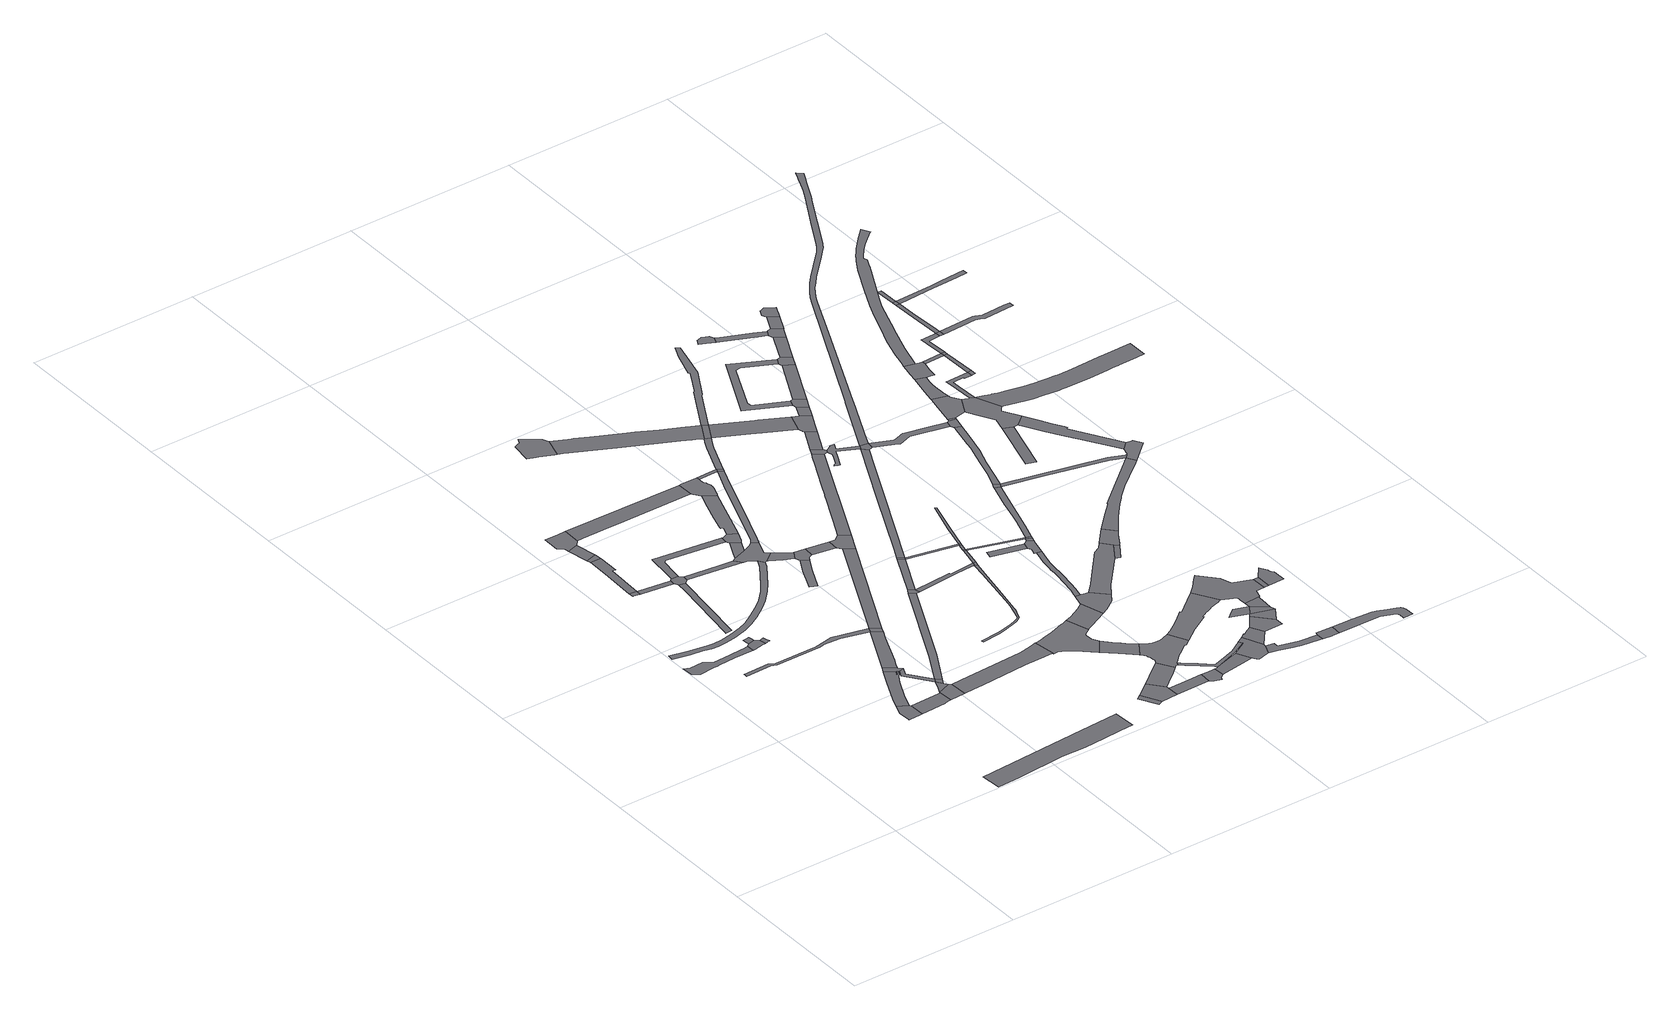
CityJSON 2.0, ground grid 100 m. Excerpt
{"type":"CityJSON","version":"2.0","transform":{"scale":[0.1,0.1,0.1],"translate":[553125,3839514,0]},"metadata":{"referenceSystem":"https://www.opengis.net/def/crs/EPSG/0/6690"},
"CityObjects":{
"road1":{"type":"Road","attributes":{"RoadStructureAttribute.sectionType":"1"},"geometry":[{"type":"MultiSurface","lod":"1","boundaries":[[[0,1,2,3,4,5,6,7,8,9,10,11,12,13,14,15,16,17,18,19,20]]]}]},
"road2":{"type":"Road","geometry":[{"type":"MultiSurface","lod":"1","boundaries":[[[21,22,23,24,25,26,27,28,29,30,31,32]]]}]},
"road3":{"type":"Road","geometry":[{"type":"MultiSurface","lod":"1","boundaries":[[[33,34,35,36,37,38]]]}]},
"road4":{"type":"Road","attributes":{"RoadStructureAttribute.sectionType":"1"},"geometry":[{"type":"MultiSurface","lod":"1","boundaries":[[[39,40,20,19,41,42,43,44,45]]]}]},
"road5":{"type":"Road","geometry":[{"type":"MultiSurface","lod":"1","boundaries":[[[46,47,48,49,50,40,39]]]}]},
"road6":{"type":"Road","attributes":{"RoadStructureAttribute.sectionType":"1"},"geometry":[{"type":"MultiSurface","lod":"1","boundaries":[[[51,52,53,54,55,56,57,58,59,60,45,44]]]}]},
"road7":{"type":"Road","attributes":{"RoadStructureAttribute.sectionType":"1"},"geometry":[{"type":"MultiSurface","lod":"1","boundaries":[[[61,62,33,38,63,64,65]]]}]},
"road8":{"type":"Road","attributes":{"RoadStructureAttribute.sectionType":"1"},"geometry":[{"type":"MultiSurface","lod":"1","boundaries":[[[66,67,68,69,70,71,72,73,74,75,76,77,78,79]]]}]},
"road9":{"type":"Road","attributes":{"RoadStructureAttribute.sectionType":"1"},"geometry":[{"type":"MultiSurface","lod":"1","boundaries":[[[80,38,37,81,82,83]]]}]},
"road10":{"type":"Road","attributes":{"RoadStructureAttribute.sectionType":"7"},"geometry":[{"type":"MultiSurface","lod":"1","boundaries":[[[84,85,86,29,28,87,88,89,90]]]}]},
"road11":{"type":"Road","attributes":{"RoadStructureAttribute.sectionType":"1"},"geometry":[{"type":"MultiSurface","lod":"1","boundaries":[[[91,92,93,94,95,96,97]]]}]},
"road12":{"type":"Road","attributes":{"RoadStructureAttribute.sectionType":"1"},"geometry":[{"type":"MultiSurface","lod":"1","boundaries":[[[98,99,100,101,21,32,102,103,104,105,106,107],[108,109,107]]]}]},
"road13":{"type":"Road","geometry":[{"type":"MultiSurface","lod":"1","boundaries":[[[110,111,112,61,65]]]}]},
"road14":{"type":"Road","attributes":{"RoadStructureAttribute.sectionType":"1"},"geometry":[{"type":"MultiSurface","lod":"1","boundaries":[[[113,114,115,116,117,118,119,120,121,122,123,124,125,126,127,128,129,130,131,132,133,134,135,136,137,138,139,140,141,142,143,144]]]}]},
"road15":{"type":"Road","attributes":{"RoadStructureAttribute.sectionType":"1"},"geometry":[{"type":"MultiSurface","lod":"1","boundaries":[[[145,146,112,111]]]}]},
"road16":{"type":"Road","attributes":{"function":"3","RoadStructureAttribute.sectionType":"1"},"geometry":[{"type":"MultiSurface","lod":"1","boundaries":[[[147,148,149,150,151,152,153,154,155,156,157]]]}]},
"road17":{"type":"Road","geometry":[{"type":"MultiSurface","lod":"1","boundaries":[[[158,159,160,161,146,145,162,163]]]}]},
"road18":{"type":"Road","geometry":[{"type":"MultiSurface","lod":"1","boundaries":[[[164,165,83,82,166,167,168,91,97,169,170,171,172,173,174]]]}]},
"road19":{"type":"Road","geometry":[{"type":"MultiSurface","lod":"1","boundaries":[[[175,98,107,106,176,177,178]]]}]},
"road20":{"type":"Road","geometry":[{"type":"MultiSurface","lod":"1","boundaries":[[[179,84,90,180,181]]]}]},
"road21":{"type":"Road","attributes":{"RoadStructureAttribute.sectionType":"1"},"geometry":[{"type":"MultiSurface","lod":"1","boundaries":[[[182,177,176,183,184,185]]]}]},
"road22":{"type":"Road","attributes":{"RoadStructureAttribute.sectionType":"1"},"geometry":[{"type":"MultiSurface","lod":"1","boundaries":[[[184,186,187,188,84,179,189]]]}]},
"road23":{"type":"Road","geometry":[{"type":"MultiSurface","lod":"1","boundaries":[[[185,184,189,190]]]}]},
"road24":{"type":"Road","attributes":{"RoadStructureAttribute.sectionType":"1"},"geometry":[{"type":"MultiSurface","lod":"1","boundaries":[[[78,175,178,191,192,193,194]]]}]},
"road25":{"type":"Road","attributes":{"RoadStructureAttribute.sectionType":"1"},"geometry":[{"type":"MultiSurface","lod":"1","boundaries":[[[195,172,171,196,197,198]]]}]},
"road26":{"type":"Road","attributes":{"RoadStructureAttribute.sectionType":"1"},"geometry":[{"type":"MultiSurface","lod":"1","boundaries":[[[199,200,201,202,164,174,203,204,205,206,207]]]}]},
"road27":{"type":"Road","geometry":[{"type":"MultiSurface","lod":"1","boundaries":[[[79,78,194,208,209]]]}]},
"road28":{"type":"Road","attributes":{"RoadStructureAttribute.sectionType":"1"},"geometry":[{"type":"MultiSurface","lod":"1","boundaries":[[[163,162,210,211,212,213,214]]]}]},
"road29":{"type":"Road","attributes":{"RoadStructureAttribute.sectionType":"1"},"geometry":[{"type":"MultiSurface","lod":"1","boundaries":[[[215,216,185,190,217,218]]]}]},
"road30":{"type":"Road","attributes":{"RoadStructureAttribute.sectionType":"1"},"geometry":[{"type":"MultiSurface","lod":"1","boundaries":[[[219,220,221,222,223,224,181,180,225,226,227,228,229,230,231]]]}]},
"road31":{"type":"Road","geometry":[{"type":"MultiSurface","lod":"1","boundaries":[[[232,233,234,235,198,197,236,237,238,113,144,239,240,241,242]]]}]},
"road32":{"type":"Road","attributes":{"RoadStructureAttribute.sectionType":"1"},"geometry":[{"type":"MultiSurface","lod":"1","boundaries":[[[243,244,235,234,245]]]}]},
"road33":{"type":"Road","attributes":{"RoadStructureAttribute.sectionType":"1"},"geometry":[{"type":"MultiSurface","lod":"1","boundaries":[[[246,247,248,249,250,251,252,253]]]}]},
"road34":{"type":"Road","geometry":[{"type":"MultiSurface","lod":"1","boundaries":[[[254,255,207,206,243,245,256,257]]]}]},
"road35":{"type":"Road","attributes":{"RoadStructureAttribute.sectionType":"1"},"geometry":[{"type":"MultiSurface","lod":"1","boundaries":[[[240,239,258,259,260,261]]]}]},
"road36":{"type":"Road","attributes":{"RoadStructureAttribute.sectionType":"1"},"geometry":[{"type":"MultiSurface","lod":"1","boundaries":[[[262,209,208,263]]]}]},
"road37":{"type":"Road","geometry":[{"type":"MultiSurface","lod":"1","boundaries":[[[264,265,266,267,268,269,270,271,272,273,274,275,276]]]}]},
"road38":{"type":"Road","geometry":[{"type":"MultiSurface","lod":"1","boundaries":[[[261,260,246,253,277,278,279]]]}]},
"road39":{"type":"Road","attributes":{"RoadStructureAttribute.sectionType":"1"},"geometry":[{"type":"MultiSurface","lod":"1","boundaries":[[[280,281,282,283]]]}]},
"road40":{"type":"Road","attributes":{"RoadStructureAttribute.sectionType":"1"},"geometry":[{"type":"MultiSurface","lod":"1","boundaries":[[[284,285,286,287,288,289,290,254,257,291,292]]]}]},
"road41":{"type":"Road","geometry":[{"type":"MultiSurface","lod":"1","boundaries":[[[293,215,218,294,295]]]}]},
"road42":{"type":"Road","geometry":[{"type":"MultiSurface","lod":"1","boundaries":[[[296,280,283,297,298,299,300]]]}]},
"road43":{"type":"Road","attributes":{"RoadStructureAttribute.sectionType":"1"},"geometry":[{"type":"MultiSurface","lod":"1","boundaries":[[[279,278,301,302]]]}]},
"road44":{"type":"Road","attributes":{"RoadStructureAttribute.sectionType":"1"},"geometry":[{"type":"MultiSurface","lod":"1","boundaries":[[[303,304,305,306,307,232,242,308,309,310,311]]]}]},
"road45":{"type":"Road","geometry":[{"type":"MultiSurface","lod":"1","boundaries":[[[312,313,214,213,314,284,292,315,316,317,318,319,320,321,322,323,324,325,326,327,328,329,330,331,332,333]]]}]},
"road46":{"type":"Road","attributes":{"RoadStructureAttribute.sectionType":"1"},"geometry":[{"type":"MultiSurface","lod":"1","boundaries":[[[334,293,295,335]]]}]},
"road47":{"type":"Road","geometry":[{"type":"MultiSurface","lod":"1","boundaries":[[[336,337,338,339,340,341,342,219,231,343,344,345,346,347,348,349,350,351,352,353,354,355,356,357,358,359]]]}]},
"road48":{"type":"Road","attributes":{"RoadStructureAttribute.sectionType":"1"},"geometry":[{"type":"MultiSurface","lod":"1","boundaries":[[[360,361,362,363,364,365,366,367,368,369,370,371,372,373,374,375,376,377,378,379,380,381,382,383,384,385,386,387]]]}]},
"road49":{"type":"Road","attributes":{"RoadStructureAttribute.sectionType":"7"},"geometry":[{"type":"MultiSurface","lod":"1","boundaries":[[[388,389,390,296,300,391,392,393]]]}]},
"road50":{"type":"Road","geometry":[{"type":"MultiSurface","lod":"1","boundaries":[[[394,395,302,301,262,263,396]]]}]},
"road51":{"type":"Road","attributes":{"function":"3","RoadStructureAttribute.sectionType":"1"},"geometry":[{"type":"MultiSurface","lod":"1","boundaries":[[[397,298,297,398,399]]]}]},
"road52":{"type":"Road","attributes":{"RoadStructureAttribute.sectionType":"1"},"geometry":[{"type":"MultiSurface","lod":"1","boundaries":[[[400,401,402,295,294,403,404,360]]]}]},
"road53":{"type":"Road","geometry":[{"type":"MultiSurface","lod":"1","boundaries":[[[405,334,335,406]]]}]},
"road54":{"type":"Road","attributes":{"function":"3","RoadStructureAttribute.sectionType":"7"},"geometry":[{"type":"MultiSurface","lod":"1","boundaries":[[[407,408,409,349,348,410,411,412,413]]]}]},
"road55":{"type":"Road","attributes":{"RoadStructureAttribute.sectionType":"1"},"geometry":[{"type":"MultiSurface","lod":"1","boundaries":[[[414,415,312,333,303]]]}]},
"road56":{"type":"Road","attributes":{"RoadStructureAttribute.sectionType":"1"},"geometry":[{"type":"MultiSurface","lod":"1","boundaries":[[[416,417,418,419,420,421,422,423,424,425,274,273,426,427,428,429,430,431,432,433,434]]]}]},
"road57":{"type":"Road","geometry":[{"type":"MultiSurface","lod":"1","boundaries":[[[414,303,311,435]]]}]},
"road58":{"type":"Road","geometry":[{"type":"MultiSurface","lod":"1","boundaries":[[[436,437,399,398,438,439,440,441,442]]]}]},
"road59":{"type":"Road","attributes":{"RoadStructureAttribute.sectionType":"1"},"geometry":[{"type":"MultiSurface","lod":"1","boundaries":[[[443,444,445,336,359,446,447]]]}]},
"road60":{"type":"Road","attributes":{"RoadStructureAttribute.sectionType":"1"},"geometry":[{"type":"MultiSurface","lod":"1","boundaries":[[[406,335,448,449]]]}]},
"road61":{"type":"Road","geometry":[{"type":"MultiSurface","lod":"1","boundaries":[[[450,451,452,453,454,455,456,413,412,457,458,459,460,461,462,463,464,465,466,388,393,467,468,469,470,471,472,473,474,475,476,477,478]]]}]},
"road62":{"type":"Road","geometry":[{"type":"MultiSurface","lod":"1","boundaries":[[[400,360,387,479]]]}]},
"road63":{"type":"Road","attributes":{"RoadStructureAttribute.sectionType":"1"},"geometry":[{"type":"MultiSurface","lod":"1","boundaries":[[[433,480,481,414,435,482,483,484,485]]]}]},
"road64":{"type":"Road","attributes":{"RoadStructureAttribute.sectionType":"1"},"geometry":[{"type":"MultiSurface","lod":"1","boundaries":[[[486,400,479,487]]]}]},
"road65":{"type":"Road","attributes":{"RoadStructureAttribute.sectionType":"7"},"geometry":[{"type":"MultiSurface","lod":"1","boundaries":[[[488,489,490,491,492,493,494,495,496,469,468,497,498,499,500,501,502,503]]]}]},
"road66":{"type":"Road","attributes":{"RoadStructureAttribute.sectionType":"1"},"geometry":[{"type":"MultiSurface","lod":"1","boundaries":[[[504,505,506,507,508,509,510,511,512,513,514,515,516,517,518,519,394,396,520]]]}]},
"road67":{"type":"Road","geometry":[{"type":"MultiSurface","lod":"1","boundaries":[[[521,486,487,522]]]}]},
"road68":{"type":"Road","attributes":{"function":"3","RoadStructureAttribute.sectionType":"1"},"geometry":[{"type":"MultiSurface","lod":"1","boundaries":[[[523,524,525,436,442,526,527]]]}]},
"road69":{"type":"Road","attributes":{"RoadStructureAttribute.sectionType":"1"},"geometry":[{"type":"MultiSurface","lod":"1","boundaries":[[[448,521,522,528]]]}]},
"road70":{"type":"Road","geometry":[{"type":"MultiSurface","lod":"1","boundaries":[[[449,448,528,529]]]}]},
"road71":{"type":"Road","geometry":[{"type":"MultiSurface","lod":"1","boundaries":[[[530,531,443,447,532,533,534,535,536,537,538]]]}]},
"road72":{"type":"Road","geometry":[{"type":"MultiSurface","lod":"1","boundaries":[[[434,433,485,539]]]}]},
"road73":{"type":"Road","attributes":{"RoadStructureAttribute.sectionType":"1"},"geometry":[{"type":"MultiSurface","lod":"1","boundaries":[[[540,541,542,405,406,543,544,545]]]}]},
"road74":{"type":"Road","attributes":{"function":"3","RoadStructureAttribute.sectionType":"1"},"geometry":[{"type":"MultiSurface","lod":"1","boundaries":[[[546,547,548,549,550,551,552,553,554,530,538,555,556,557,558,559,560,561]]]}]},
"road75":{"type":"Road","attributes":{"RoadStructureAttribute.sectionType":"1"},"geometry":[{"type":"MultiSurface","lod":"1","boundaries":[[[562,563,564,565,449,529]]]}]},
"road76":{"type":"Road","geometry":[{"type":"MultiSurface","lod":"1","boundaries":[[[566,567,568,569]]]}]},
"road77":{"type":"Road","attributes":{"RoadStructureAttribute.sectionType":"1"},"geometry":[{"type":"MultiSurface","lod":"1","boundaries":[[[522,487,570,571]]]}]},
"road78":{"type":"Road","geometry":[{"type":"MultiSurface","lod":"1","boundaries":[[[572,573,503,502,574,523,527,575,576,577,578,579]]]}]},
"road79":{"type":"Road","attributes":{"function":"3","RoadStructureAttribute.sectionType":"7"},"geometry":[{"type":"MultiSurface","lod":"1","boundaries":[[[580,581,582,583,584,585,586,478,477,587,588,589,590,591,592,593,594,595,596,597,598,599,600,601,602]]]}]},
"road80":{"type":"Road","geometry":[{"type":"MultiSurface","lod":"1","boundaries":[[[603,569,568,604,605,546,561,606,607]]]}]},
"road81":{"type":"Road","attributes":{"RoadStructureAttribute.sectionType":"1"},"geometry":[{"type":"MultiSurface","lod":"1","boundaries":[[[608,609,539,485,610,611,612,613,614]]]}]},
"road82":{"type":"Road","geometry":[{"type":"MultiSurface","lod":"1","boundaries":[[[615,616,617,618,619,620,621,572,579,622]]]}]},
"road83":{"type":"Road","geometry":[{"type":"MultiSurface","lod":"1","boundaries":[[[623,504,520,624,625,626,627,628]]]}]},
"road84":{"type":"Road","attributes":{"function":"3","RoadStructureAttribute.sectionType":"1"},"geometry":[{"type":"MultiSurface","lod":"1","boundaries":[[[570,603,607,629]]]}]},
"road85":{"type":"Road","attributes":{"function":"3","RoadStructureAttribute.sectionType":"1"},"geometry":[{"type":"MultiSurface","lod":"1","boundaries":[[[630,631,632,633,634,635,636,637,535,534,638,639,640]]]}]},
"road86":{"type":"Road","geometry":[{"type":"MultiSurface","lod":"1","boundaries":[[[571,570,629,641]]]}]},
"road87":{"type":"Road","attributes":{"RoadStructureAttribute.sectionType":"1"},"geometry":[{"type":"MultiSurface","lod":"1","boundaries":[[[642,643,644,578,577,645,646,647,648,649,650,651,652]]]}]},
"road88":{"type":"Road","attributes":{"RoadStructureAttribute.sectionType":"1"},"geometry":[{"type":"MultiSurface","lod":"1","boundaries":[[[653,623,628,654,655]]]}]},
"road89":{"type":"Road","attributes":{"RoadStructureAttribute.sectionType":"1"},"geometry":[{"type":"MultiSurface","lod":"1","boundaries":[[[656,657,658,659,660,626,625,661,662,663,664,665,666,667,668,669,670,671,540,672]]]}]},
"road90":{"type":"Road","attributes":{"RoadStructureAttribute.sectionType":"1"},"geometry":[{"type":"MultiSurface","lod":"1","boundaries":[[[673,674,675,676,677,678,679,434,539,680,681,682,683,684,685]]]}]},
"road91":{"type":"Road","geometry":[{"type":"MultiSurface","lod":"1","boundaries":[[[686,615,622,687,688]]]}]},
"road92":{"type":"Road","geometry":[{"type":"MultiSurface","lod":"1","boundaries":[[[689,690,691,692,693,694]]]}]},
"road93":{"type":"Road","attributes":{"function":"3","RoadStructureAttribute.sectionType":"1"},"geometry":[{"type":"MultiSurface","lod":"1","boundaries":[[[695,696,697,698,699,700,701,571,641,702,703,704,705]]]}]},
"road94":{"type":"Road","geometry":[{"type":"MultiSurface","lod":"1","boundaries":[[[614,613,706,707,653,655,708,709,710]]]}]},
"road95":{"type":"Road","attributes":{"function":"3","RoadStructureAttribute.sectionType":"1"},"geometry":[{"type":"MultiSurface","lod":"1","boundaries":[[[693,686,688,711]]]}]},
"road96":{"type":"Road","geometry":[{"type":"MultiSurface","lod":"1","boundaries":[[[672,540,545,712,713]]]}]},
"road97":{"type":"Road","attributes":{"function":"3","RoadStructureAttribute.sectionType":"1"},"geometry":[{"type":"MultiSurface","lod":"1","boundaries":[[[640,714,715,716]]]}]},
"road98":{"type":"Road","geometry":[{"type":"MultiSurface","lod":"1","boundaries":[[[694,693,711,717]]]}]},
"road99":{"type":"Road","attributes":{"function":"3","RoadStructureAttribute.sectionType":"1"},"geometry":[{"type":"MultiSurface","lod":"1","boundaries":[[[718,719,720,721,694,717]]]}]},
"road100":{"type":"Road","geometry":[{"type":"MultiSurface","lod":"1","boundaries":[[[722,652,651,723,724,725,726]]]}]},
"road101":{"type":"Road","attributes":{"RoadStructureAttribute.sectionType":"1"},"geometry":[{"type":"MultiSurface","lod":"1","boundaries":[[[727,728,710,709,729,730]]]}]},
"road102":{"type":"Road","geometry":[{"type":"MultiSurface","lod":"1","boundaries":[[[731,732,733,734,602,601,735,736,721,720,737,738,739,740,741,742]]]}]},
"road103":{"type":"Road","geometry":[{"type":"MultiSurface","lod":"1","boundaries":[[[743,630,640,716,744,745,746,747]]]}]},
"road104":{"type":"Road","geometry":[{"type":"MultiSurface","lod":"1","boundaries":[[[748,749,750,727,730,751]]]}]},
"road105":{"type":"Road","geometry":[{"type":"MultiSurface","lod":"1","boundaries":[[[752,753,695,705,754]]]}]},
"road106":{"type":"Road","attributes":{"RoadStructureAttribute.sectionType":"1"},"geometry":[{"type":"MultiSurface","lod":"1","boundaries":[[[755,756,750,749,757,758,759,760,761,762]]]}]},
"road107":{"type":"Road","attributes":{"RoadStructureAttribute.sectionType":"1"},"geometry":[{"type":"MultiSurface","lod":"1","boundaries":[[[763,764,765,766,767,768,769,770,713,712,771,772,773,774,775,776,777]]]}]},
"road108":{"type":"Road","attributes":{"function":"3","RoadStructureAttribute.sectionType":"1"},"geometry":[{"type":"MultiSurface","lod":"1","boundaries":[[[740,739,778,779]]]}]},
"road109":{"type":"Road","attributes":{"RoadStructureAttribute.sectionType":"1"},"geometry":[{"type":"MultiSurface","lod":"1","boundaries":[[[780,781,748,751,782]]]}]},
"road110":{"type":"Road","attributes":{"function":"3","RoadStructureAttribute.sectionType":"1"},"geometry":[{"type":"MultiSurface","lod":"1","boundaries":[[[783,784,785,786,787,788,789,752,754,790,791,792,793]]]}]},
"road111":{"type":"Road","geometry":[{"type":"MultiSurface","lod":"1","boundaries":[[[794,795,796,797,798,799,800,801,802]]]}]},
"road112":{"type":"Road","attributes":{"RoadStructureAttribute.sectionType":"1"},"geometry":[{"type":"MultiSurface","lod":"1","boundaries":[[[803,804,805,806,807,808,809,810,726,725,811,812,813,814,815,816,817,818]]]}]},
"road113":{"type":"Road","geometry":[{"type":"MultiSurface","lod":"1","boundaries":[[[819,779,778,820,821,822,823,824,825]]]}]},
"road114":{"type":"Road","geometry":[{"type":"MultiSurface","lod":"1","boundaries":[[[826,762,761,780,782,827]]]}]},
"road115":{"type":"Road","attributes":{"RoadStructureAttribute.sectionType":"1"},"geometry":[{"type":"MultiSurface","lod":"1","boundaries":[[[828,829,801,800,830,831,832,833]]]}]},
"road116":{"type":"Road","attributes":{"RoadStructureAttribute.sectionType":"1"},"geometry":[{"type":"MultiSurface","lod":"1","boundaries":[[[834,835,836,837,838,839,840,841,842,743,747,843,844,845,846,847,848,849,850,851,852,853]]]}]},
"road117":{"type":"Road","attributes":{"RoadStructureAttribute.sectionType":"1"},"geometry":[{"type":"MultiSurface","lod":"1","boundaries":[[[854,855,754,705,856,857,834,858]]]}]},
"road118":{"type":"Road","geometry":[{"type":"MultiSurface","lod":"1","boundaries":[[[859,860,777,776,861,862,783,793,863,864]]]}]},
"road119":{"type":"Road","attributes":{"function":"3","RoadStructureAttribute.sectionType":"1"},"geometry":[{"type":"MultiSurface","lod":"1","boundaries":[[[865,866,859,864,867]]]}]},
"road120":{"type":"Road","attributes":{"RoadStructureAttribute.sectionType":"1"},"geometry":[{"type":"MultiSurface","lod":"1","boundaries":[[[868,869,826,827,870]]]}]},
"road121":{"type":"Road","attributes":{"RoadStructureAttribute.sectionType":"1"},"geometry":[{"type":"MultiSurface","lod":"1","boundaries":[[[871,872,873,874]]]}]},
"road122":{"type":"Road","geometry":[{"type":"MultiSurface","lod":"1","boundaries":[[[875,876,877,878,865,867,879,880,881,882,883,884]]]}]},
"road123":{"type":"Road","geometry":[{"type":"MultiSurface","lod":"1","boundaries":[[[885,886,887,833,832,888,868,870,889,890,891]]]}]},
"road124":{"type":"Road","attributes":{"function":"3","RoadStructureAttribute.sectionType":"1"},"geometry":[{"type":"MultiSurface","lod":"1","boundaries":[[[892,893,894,875,884,895,896,897,898,899,900,901]]]}]},
"road125":{"type":"Road","attributes":{"RoadStructureAttribute.sectionType":"1"},"geometry":[{"type":"MultiSurface","lod":"1","boundaries":[[[902,885,891,903]]]}]},
"road126":{"type":"Road","geometry":[{"type":"MultiSurface","lod":"1","boundaries":[[[904,880,879,905,906,907,871,874,908,909,910,911,912,913,914]]]}]},
"road127":{"type":"Road","geometry":[{"type":"MultiSurface","lod":"1","boundaries":[[[915,916,917,918,919,920,902,903,921,922,923]]]}]},
"road128":{"type":"Road","geometry":[{"type":"MultiSurface","lod":"1","boundaries":[[[924,925,892,901,926,927,928,929,930,931,932,933,934]]]}]},
"road129":{"type":"Road","attributes":{"RoadStructureAttribute.sectionType":"1"},"geometry":[{"type":"MultiSurface","lod":"1","boundaries":[[[935,936,937,938,939,940,941,942,943,944,909,908,945,946,947,948,949,950]]]}]},
"road130":{"type":"Road","attributes":{"RoadStructureAttribute.sectionType":"1"},"geometry":[{"type":"MultiSurface","lod":"1","boundaries":[[[951,952,953,914,913,954,955,956,957,958,959]]]}]},
"road131":{"type":"Road","geometry":[{"type":"MultiSurface","lod":"1","boundaries":[[[960,961,950,949,962,963,964,858,834,853,965,966,967,968]]]}]},
"road132":{"type":"Road","attributes":{"RoadStructureAttribute.sectionType":"1"},"geometry":[{"type":"MultiSurface","lod":"1","boundaries":[[[969,931,930,970]]]}]},
"road133":{"type":"Road","geometry":[{"type":"MultiSurface","lod":"1","boundaries":[[[971,951,959,972]]]}]},
"road134":{"type":"Road","attributes":{"RoadStructureAttribute.sectionType":"1"},"geometry":[{"type":"MultiSurface","lod":"1","boundaries":[[[973,970,951,971]]]}]},
"road135":{"type":"Road","attributes":{"RoadStructureAttribute.sectionType":"1"},"geometry":[{"type":"MultiSurface","lod":"1","boundaries":[[[974,975,976,977,978,979,980,981,982,983,984,985,986,987,988,989,990,991,992,993,994,995,996,997,998,999,1000,672,713,1001,1002,1003,1004,1005,1006,1007,1008,1009,1010,1011,1012,1013,1014,1015,1016,1017,1018,1019,1020,1021,1022,1023]]]}]},
"road136":{"type":"Road","geometry":[{"type":"MultiSurface","lod":"1","boundaries":[[[1024,969,970,973]]]}]},
"road137":{"type":"Road","attributes":{"RoadStructureAttribute.sectionType":"1"},"geometry":[{"type":"MultiSurface","lod":"1","boundaries":[[[1025,1026,1027,1028,969,1024,1029,1030,1031,1032]]]}]},
"road138":{"type":"Road","geometry":[{"type":"MultiSurface","lod":"1","boundaries":[[[1033,1025,1032,1034]]]}]},
"road139":{"type":"Road","attributes":{"RoadStructureAttribute.sectionType":"1"},"geometry":[{"type":"MultiSurface","lod":"1","boundaries":[[[1035,1036,1037,1038,1039,1040,1025,1033]]]}]},
"road140":{"type":"Road","attributes":{"RoadStructureAttribute.sectionType":"1"},"geometry":[{"type":"MultiSurface","lod":"1","boundaries":[[[913,912,1041,1042,1043,1044,1045,1046,1047,1048,1049,1050,1051,1052,1053,1054,1055,1056,1057,1058,1059,1060,1061,1062,1063,1064,1065,1066,1067,1068,1069,1070,1071,1072,1073,1074,1075,1076]]]}]},
"road141":{"type":"Road","geometry":[{"type":"MultiSurface","lod":"1","boundaries":[[[1077,1078,1038,1037]]]}]},
"road142":{"type":"Road","attributes":{"function":"3","RoadStructureAttribute.sectionType":"1"},"geometry":[{"type":"MultiSurface","lod":"1","boundaries":[[[1079,1080,1081,1082,1083,1084,1085,1086,1087,1088,1089,1090,1091,1092,1093,1094,1095,1096,1097,1098,1099,924,934,1100,1101,1102,1103,1104,1105,1106,1107,1108,1109,1110,1111,1112,1113,1114,1115,1116,1117]]]}]},
"road143":{"type":"Road","geometry":[{"type":"MultiSurface","lod":"1","boundaries":[[[1118,1119,1078,1077]]]}]},
"road144":{"type":"Road","attributes":{"RoadStructureAttribute.sectionType":"1"},"geometry":[{"type":"MultiSurface","lod":"1","boundaries":[[[1120,1121,1122,1123,1033,1034,1124,1125,1126,1127,1128]]]}]},
"road145":{"type":"Road","attributes":{"RoadStructureAttribute.sectionType":"1"},"geometry":[{"type":"MultiSurface","lod":"1","boundaries":[[[1129,1130,1131,1132,1077,1037,1133,1134,1135,1136]]]}]}
},
"vertices":[
[350,1780,0],[348,1780,0],[279,1776,0],[236,1775,0],[164,1772,0],[161,1772,0],[120,1807,0],[41,1801,0],[6,1817,0],[11,1752,0],[47,1724,0],[131,1732,0],[148,1733,0],[157,1733,0],[176,1734,0],[219,1737,0],[274,1739,0],[327,1741,0],[350,1740,0],[389,1740,0],[389,1783,0],
[673,903,0],[648,839,0],[654,769,0],[654,765,0],[659,765,0],[661,765,0],[718,768,0],[739,769,0],[736,858,0],[735,854,0],[734,859,0],[730,869,0],
[188,2526,0],[192,2494,0],[195,2494,0],[218,2491,0],[230,2489,0],[232,2519,0],
[448,1810,0],[407,1801,0],[404,1740,0],[462,1751,0],[472,1753,0],[480,1754,0],[470,1794,0],
[444,1832,0],[442,1847,0],[422,1844,0],[403,1841,0],[406,1811,0],
[483,1755,0],[490,1756,0],[499,1759,0],[509,1761,0],[509,1762,0],[503,1780,0],[498,1800,0],[498,1801,0],[480,1795,0],[471,1793,0],
[198,2868,0],[197,2743,0],[242,2741,0],[262,2741,0],[263,2867,0],
[778,1599,0],[664,1578,0],[414,1578,0],[378,1595,0],[224,1591,0],[224,1581,0],[224,1571,0],[379,1575,0],[411,1563,0],[684,1561,0],[711,1569,0],[811,1562,0],[967,1523,0],[978,1551,0],
[242,2518,0],[240,2488,0],[423,2463,0],[427,2494,0],
[925,872,0],[923,866,0],[918,865,0],[889,777,0],[893,777,0],[892,780,0],[929,783,0],
[438,2438,0],[431,2381,0],[371,1950,0],[370,1945,0],[390,1948,0],[410,1951,0],[475,2431,0],
[806,1192,0],[764,1106,0],[721,1014,0],[694,955,0],[763,957,0],[816,1067,0],[841,1109,0],[858,1128,0],[869,1150,0],[860,1154,0],[849,1133,0],[848,1133,0],
[263,2880,0],[258,2909,0],[195,2891,0],
[889,2375,0],[866,2327,0],[775,2197,0],[738,2146,0],[681,2088,0],[634,2048,0],[559,1997,0],[505,1964,0],[457,1944,0],[383,1923,0],[320,1912,0],[270,1909,0],[233,1911,0],[185,1918,0],[115,1930,0],[16,1953,0],[10,1918,0],[108,1895,0],[181,1886,0],[228,1876,0],[271,1874,0],[323,1877,0],[391,1888,0],[470,1911,0],[520,1934,0],[580,1967,0],[654,2020,0],[706,2063,0],[763,2124,0],[803,2174,0],[896,2310,0],[911,2343,0],
[234,3033,0],[171,3016,0],
[1531,184,0],[1306,171,0],[649,127,0],[657,6,0],[795,15,0],[1080,36,0],[1223,35,0],[1348,42,0],[1349,42,0],[1453,48,0],[1536,52,0],
[220,3169,0],[135,3170,0],[135,3071,0],[166,3042,0],[262,3067,0],[262,3169,0],
[442,2505,0],[432,2498,0],[426,2463,0],[428,2458,0],[437,2440,0],[476,2432,0],[494,2449,0],[498,2453,0],[501,2484,0],[497,2489,0],[482,2504,0],
[821,1223,0],[877,1149,0],[905,1155,0],[883,1179,0],
[1004,901,0],[1022,789,0],[1018,894,0],
[883,1110,0],[856,1108,0],[964,961,0],[976,984,0],
[963,959,0],[960,951,0],[942,907,0],[988,929,0],
[1005,960,0],
[898,1209,0],[914,1241,0],[996,1433,0],[1021,1484,0],
[720,2457,0],[636,2435,0],[823,2410,0],[788,2448,0],
[468,2704,0],[466,2704,0],[466,2703,0],[448,2550,0],[488,2546,0],[501,2644,0],[516,2655,0],[860,2610,0],[864,2651,0],
[1034,1512,0],[981,1550,0],
[296,3069,0],[426,3068,0],[504,3068,0],[974,3064,0],[975,3163,0],
[1330,1686,0],[1079,1173,0],[1115,1155,0],[1362,1663,0],
[1580,941,0],[1538,932,0],[1537,932,0],[1472,919,0],[1081,898,0],[1079,898,0],[1085,793,0],[1137,796,0],[1422,814,0],[1542,816,0],[1550,816,0],[1594,817,0],[1598,817,0],
[959,2528,0],[934,2511,0],[889,2489,0],[810,2460,0],[823,2407,0],[849,2404,0],[884,2379,0],[926,2349,0],[983,2394,0],[958,2419,0],[993,2509,0],
[871,2590,0],[830,2503,0],[922,2559,0],
[1067,2252,0],[1018,2167,0],[961,2033,0],[980,2022,0],[999,2011,0],[1000,2014,0],[1060,2144,0],[1104,2221,0],
[903,2661,0],[876,2650,0],[931,2575,0],[957,2634,0],
[933,2344,0],[1000,2307,0],[1052,2281,0],[1083,2330,0],
[1300,2207,0],[1354,2168,0],
[564,3979,0],[553,3956,0],[551,3951,0],[540,3947,0],[513,3936,0],[495,3814,0],[542,3797,0],[556,3792,0],[632,3760,0],[645,3755,0],[678,3874,0],[678,3876,0],[663,3910,0],
[1119,2248,0],[1142,2255,0],[1149,2320,0],
[1724,246,0],[1697,228,0],[1756,121,0],[1785,136,0],
[1010,3016,0],[998,2984,0],[986,2954,0],[939,2820,0],[915,2735,0],[912,2723,0],[929,2718,0],[1031,2846,0],[1078,2975,0],
[1344,1713,0],[1385,1663,0],[1376,1690,0],
[1811,314,0],[1883,139,0],[1881,212,0],[1881,215,0],[1880,227,0],
[1278,2234,0],[1284,2299,0],
[1205,3146,0],[1157,3028,0],[1018,2664,0],[991,2596,0],[974,2551,0],[1004,2536,0],[1109,2807,0],[1187,3015,0],[1234,3128,0],
[1088,3164,0],[987,3163,0],[982,3053,0],[1082,2984,0],[1089,3003,0],[1090,3005,0],[1099,3026,0],[1102,3037,0],[1103,3045,0],[1105,3053,0],[1105,3060,0],[1104,3069,0],[1104,3073,0],[1103,3078,0],[1101,3081,0],[1099,3088,0],[1097,3096,0],[1095,3100,0],[1092,3105,0],[1089,3111,0],[1087,3113,0],[1088,3144,0],
[1467,1965,0],[1499,1942,0],
[1828,1013,0],[1800,1002,0],[1786,997,0],[1709,971,0],[1640,954,0],[1637,953,0],[1596,944,0],[1597,809,0],[1630,809,0],[1643,801,0],[1672,784,0],[1701,766,0],[1791,683,0],[1852,765,0],[1840,784,0],[1831,804,0],[1829,819,0],[1829,838,0],[1831,850,0],[1832,854,0],[1846,862,0],[1858,871,0],[1872,879,0],[1871,882,0],
[1750,1691,0],[1735,1601,0],[1728,1566,0],[1688,1346,0],[1676,1286,0],[1664,1238,0],[1645,1185,0],[1637,1175,0],[1615,1163,0],[1585,1155,0],[1523,1137,0],[1485,1131,0],[1373,1118,0],[1374,1112,0],[1375,1105,0],[1483,1119,0],[1525,1127,0],[1617,1153,0],[1637,1163,0],[1652,1178,0],[1657,1186,0],[1669,1221,0],[1677,1241,0],[1681,1261,0],[1698,1343,0],[1715,1434,0],[1748,1599,0],[1765,1684,0],
[1965,435,0],[1866,358,0],[1844,340,0],[1913,254,0],[1971,300,0],[2020,343,0],
[1354,2320,0],[1317,2294,0],[1409,2281,0],
[2009,213,0],[2086,145,0],[2087,212,0],
[1757,1709,0],[1607,1697,0],[1604,1707,0],[1625,1683,0],[1690,1688,0],
[1473,1978,0],[1505,1955,0],
[1945,670,0],[1929,685,0],[1896,717,0],[1864,615,0],[1868,611,0],[1944,541,0],[1996,623,0],
[1213,3166,0],[1145,3165,0],
[1381,3533,0],[1340,3553,0],[1314,3566,0],[1194,3625,0],[1081,3681,0],[1044,3699,0],[874,3783,0],[796,3819,0],[773,3829,0],[769,3831,0],[687,3737,0],[700,3732,0],[743,3711,0],[924,3621,0],[1219,3479,0],[1272,3452,0],[1289,3445,0],[1327,3425,0],[1387,3530,0],
[1242,3148,0],
[2174,213,0],[2132,212,0],[2096,133,0],[2107,129,0],[2146,113,0],[2153,129,0],[2177,149,0],
[1976,1090,0],[1936,1063,0],[1869,1028,0],[1902,896,0],[2017,952,0],
[1795,1882,0],[1800,1894,0],
[2128,592,0],[2110,587,0],[2087,587,0],[2060,589,0],[2043,595,0],[2037,597,0],[2019,606,0],[1952,534,0],[1959,524,0],[1965,510,0],[1968,501,0],[1971,491,0],[1974,468,0],[1974,466,0],[1975,452,0],[1974,450,0],[1971,441,0],[2037,358,0],[2044,352,0],[2052,373,0],[2064,383,0],[2066,385,0],[2081,400,0],[2095,416,0],[2129,439,0],[2180,478,0],[2184,472,0],[2218,497,0],[2164,606,0],
[1772,1709,0],
[1313,3399,0],[1288,3349,0],[1257,3184,0],[1316,3329,0],[1328,3352,0],[1359,3409,0],
[1783,1826,0],[1796,1822,0],
[2412,336,0],[2342,292,0],[2228,253,0],[2211,247,0],[2198,243,0],[2131,303,0],[2084,343,0],[2063,360,0],[2059,364,0],[2072,328,0],[2131,276,0],[2187,228,0],[2196,220,0],[2342,272,0],[2425,316,0],[2414,337,0],
[1683,2990,0],[1671,2967,0],[1671,2966,0],[1670,2965,0],[1658,2940,0],[1643,2908,0],[1611,2844,0],[1598,2817,0],[1565,2750,0],[1541,2701,0],[1515,2648,0],[1514,2647,0],[1493,2603,0],[1469,2553,0],[1466,2548,0],[1412,2438,0],[1734,2949,0],
[1786,1838,0],[1798,1834,0],
[2343,263,0],[2191,214,0],[2189,214,0],[2345,174,0],[2382,179,0],
[1809,1877,0],
[1812,1890,0],
[1994,1160,0],[1978,1099,0],[2052,970,0],[2120,1018,0],[2152,1066,0],[2069,1148,0],[2054,1151,0],[2029,1156,0],[2024,1157,0],
[1418,3514,0],
[1911,2878,0],[1715,2475,0],[1507,2046,0],[1751,2457,0],[1878,2718,0],[1942,2846,0],
[2069,1591,0],[2047,1507,0],[2039,1445,0],[2037,1426,0],[2035,1391,0],[2031,1366,0],[2009,1221,0],[2005,1203,0],[2002,1194,0],[2036,1216,0],[2044,1259,0],[2048,1294,0],[2053,1328,0],[2072,1481,0],[2076,1503,0],[2098,1587,0],
[1846,2025,0],[1905,2222,0],[1895,2226,0],[1836,2030,0],
[1871,1748,0],[1859,1704,0],[2056,1653,0],[2068,1696,0],
[2099,1729,0],[2110,1739,0],
[2453,362,0],[2419,340,0],[2423,306,0],[2399,160,0],[2409,148,0],[2478,169,0],[2504,229,0],[2504,242,0],
[2467,824,0],[2341,723,0],[2339,725,0],[2336,730,0],[2295,696,0],[2234,648,0],[2195,624,0],[2304,559,0],[2324,571,0],[2338,579,0],[2408,622,0],[2406,626,0],[2404,629,0],[2412,633,0],[2451,651,0],[2455,653,0],[2475,661,0],[2489,668,0],[2520,679,0],[2550,689,0],[2556,691,0],[2568,694,0],[2482,837,0],
[2093,1709,0],[2068,1632,0],[2057,1595,0],[2117,1670,0],[2125,1693,0],
[1649,3398,0],[1634,3405,0],[1381,3398,0],[1542,3318,0],[1595,3291,0],[1761,3207,0],[1800,3321,0],
[2540,410,0],[2517,396,0],[2511,393,0],[2489,379,0],[2480,373,0],[2478,373,0],[2478,378,0],[2578,335,0],
[1700,3025,0],[1744,2951,0],[1755,2953,0],[1763,2970,0],[1758,2979,0],[1753,2986,0],
[2132,1713,0],
[2380,1477,0],[2373,1470,0],[2355,1448,0],[2350,1440,0],[2310,1420,0],[2174,1263,0],[2149,1234,0],[2122,1203,0],[2201,1138,0],[2359,1319,0],[2426,1420,0],
[2136,1727,0],
[2670,158,0],[2552,192,0],[2554,220,0],[2530,155,0],[2570,142,0],[2608,133,0],[2655,121,0],[2698,114,0],[2755,107,0],[2773,104,0],[2775,152,0],
[1773,3171,0],[1755,2991,0],[1825,3133,0],
[1828,2946,0],[1810,2954,0],[1827,2992,0],[1800,2992,0],[1800,2989,0],[1767,2926,0],[1760,2911,0],[1730,2848,0],[1718,2844,0],[1716,2843,0],[1713,2836,0],[1732,2827,0],[1742,2823,0],[1779,2902,0],[1795,2934,0],[1817,2923,0],[1922,2902,0],
[1698,4173,0],[1688,4153,0],[1663,4097,0],[1615,3950,0],[1625,3945,0],[1541,3794,0],[1536,3796,0],[1549,3744,0],[1559,3754,0],[1655,3925,0],[1686,4038,0],[1696,4073,0],[1719,4158,0],
[2597,488,0],[2690,334,0],[2690,389,0],
[2566,590,0],[2527,558,0],[2511,544,0],[2523,540,0],[2611,508,0],[2651,563,0],
[2247,2193,0],[2235,2155,0],[2198,2036,0],[2187,1999,0],[2171,1935,0],[2155,1879,0],[2116,1762,0],[2169,1825,0],[2255,2108,0],[2262,2128,0],[2278,2179,0],
[1768,3184,0],[1769,3182,0],[1848,3181,0],[1890,3265,0],[1838,3302,0],
[2742,467,0],
[1965,2853,0],[1972,2896,0],
[2361,1318,0],[2388,1304,0],[2449,1398,0],
[2734,496,0],
[2737,569,0],[2738,589,0],[2740,604,0],[2649,595,0],
[2779,167,0],[2830,100,0],[2835,100,0],[2875,100,0],[2878,163,0],
[1871,3375,0],[1844,3317,0],[1901,3289,0],[1925,3336,0],
[2593,951,0],[2568,924,0],[2524,876,0],[2484,839,0],[2648,658,0],[2648,638,0],[2748,604,0],[2760,654,0],[2813,656,0],[2811,745,0],[2701,786,0],[2680,853,0],
[2460,1571,0],[2456,1408,0],[2457,1409,0],[2502,1479,0],[2521,1506,0],
[1899,3442,0],[1882,3437,0],[1868,3397,0],[1956,3400,0],
[2258,2223,0],[2251,2206,0],[2292,2202,0],
[1813,3899,0],[1627,3515,0],[1696,3528,0],[1694,3555,0],[1823,3827,0],[1856,3832,0],[2032,3746,0],[2053,3782,0],
[2305,2833,0],[2168,2865,0],[2166,2866,0],[2155,2862,0],[2152,2861,0],[2115,2848,0],[2106,2845,0],[2096,2841,0],[2091,2799,0],[2101,2795,0],[2177,2821,0],[2297,2794,0],[2298,2793,0],[2397,2771,0],[2405,2809,0],
[2843,657,0],[2841,745,0],
[2040,3721,0],[1901,3446,0],[2097,3688,0],
[2407,2751,0],[2408,2749,0],[2374,2595,0],[2363,2553,0],[2353,2517,0],[2323,2417,0],[2294,2318,0],[2352,2402,0],[2388,2510,0],[2422,2650,0],[2443,2738,0],
[1862,4170,0],[1861,4170,0],[1833,4160,0],[1829,4161,0],[1809,4127,0],[1847,4110,0],[1895,4089,0],[1907,4128,0],[1897,4154,0],
[3273,72,0],[3270,89,0],[3260,97,0],[3242,107,0],[3200,124,0],[3147,146,0],[3122,153,0],[3003,158,0],[2952,99,0],[3058,97,0],[3130,93,0],[3210,61,0],[3216,54,0],[3218,44,0],[3218,15,0],[3276,14,0],
[2896,813,0],[2938,659,0],[2936,736,0],[2929,741,0],[2924,751,0],[2921,761,0],[2923,773,0],
[2074,3787,0],[2127,3749,0],
[2094,4044,0],[1921,4121,0],[1929,4074,0],[2094,4001,0],[2143,3980,0],[2161,4016,0],
[2945,2013,0],[2939,2008,0],[2861,1940,0],[2702,1805,0],[2641,1756,0],[2625,1739,0],[2628,1735,0],[2627,1734,0],[2551,1663,0],[2558,1557,0],[2595,1605,0],[2625,1643,0],[2667,1693,0],[2709,1736,0],[2718,1747,0],[2728,1756,0],[2789,1814,0],[2860,1870,0],[2957,1948,0],[2974,1963,0],
[2961,2036,0],[2873,2072,0],[2525,2124,0],[2863,2047,0],[2966,2034,0],
[2422,2814,0],[2406,2810,0],[2398,2771,0],[2405,2755,0],[2447,2752,0],[2461,2809,0],
[2425,2831,0],[2423,2818,0],[2464,2820,0],
[2154,3952,0],[2096,3831,0],[2207,3914,0],
[2598,2602,0],[2503,2271,0],[2561,2254,0],[2654,2579,0],
[2464,3025,0],[2459,2998,0],[2454,2975,0],[2435,2882,0],[2534,2835,0],[2585,2934,0],[2558,2976,0],[2556,2982,0],[2554,2991,0],[2553,2999,0],
[2189,4023,0],[2169,4017,0],[2162,4015,0],[2150,3962,0],[2236,3973,0],[2237,3975,0],[2242,3985,0],
[2504,3220,0],[2484,3126,0],[2473,3071,0],[2550,3023,0],[2550,3026,0],[2547,3058,0],[2548,3104,0],[2550,3132,0],[2554,3158,0],[2562,3202,0],
[2236,4122,0],[2290,4084,0],
[2625,2920,0],[2583,2749,0],[2616,2691,0],[2621,2682,0],[2680,2578,0],[2744,2631,0],[2688,2730,0],[2701,2746,0],[2714,2762,0],[2653,2910,0],[2629,2919,0],
[2273,4194,0],[2250,4185,0],[2244,4183,0],[2242,4183,0],[2225,4148,0],[2232,4131,0],[2301,4107,0],[2315,4135,0],[2326,4162,0],
[2531,3349,0],[2515,3271,0],[2571,3200,0],[2587,3197,0],[2610,3192,0],[2619,3245,0],[2631,3302,0],[2631,3325,0],[2614,3325,0],[2599,3328,0],[2590,3330,0],
[2862,2399,0],[2861,2400,0],[2859,2404,0],[2865,2407,0],[2870,2410,0],[2861,2427,0],[2848,2447,0],[2829,2482,0],[2823,2492,0],[2793,2545,0],[2704,2537,0],[2754,2452,0],[2815,2348,0],[2850,2294,0],[2984,2084,0],[3026,2126,0],
[2758,3111,0],[2620,3107,0],[2624,3025,0],[2648,3038,0],[2646,3082,0],[2713,3086,0],[2713,3078,0],[2721,3078,0],[2759,3080,0],
[3051,2121,0],[3040,2124,0],[2980,2069,0],[2977,2058,0],[2973,2041,0],[3069,2046,0],[3076,2053,0],[3095,2070,0],[3065,2119,0],
[2751,3328,0],[2753,3306,0],
[2783,3114,0],[2784,3081,0],
[2775,3307,0],
[3128,5079,0],[3126,5075,0],[3121,5062,0],[3106,5027,0],[3087,4981,0],[3065,4931,0],[3036,4875,0],[3035,4873,0],[2927,4677,0],[2846,4529,0],[2831,4501,0],[2812,4471,0],[2790,4444,0],[2765,4418,0],[2750,4403,0],[2631,4277,0],[2597,4239,0],[2570,4204,0],[2548,4174,0],[2520,4131,0],[2498,4091,0],[2369,3823,0],[2102,3270,0],[2099,3263,0],[1929,2915,0],[1928,2913,0],[1923,2904,0],[1991,2938,0],[2017,2996,0],[2102,3177,0],[2135,3246,0],[2140,3257,0],[2401,3815,0],[2523,4076,0],[2545,4119,0],[2567,4154,0],[2590,4187,0],[2617,4219,0],[2651,4257,0],[2783,4393,0],[2812,4424,0],[2837,4452,0],[2857,4482,0],[2876,4517,0],[3038,4814,0],[3063,4859,0],[3092,4919,0],[3117,4969,0],[3139,5014,0],[3158,5050,0],
[2774,3330,0],
[2839,3492,0],[2826,3491,0],[2744,3488,0],[2746,3439,0],[2769,3454,0],[2769,3456,0],[2773,3456,0],[2840,3460,0],
[2864,3495,0],[2865,3461,0],
[2863,3516,0],[2853,3712,0],[2848,3814,0],[2826,3813,0],[2830,3717,0],[2839,3500,0],
[2725,2759,0],[2796,2742,0],[2840,2732,0],[2884,2723,0],[2942,2715,0],[2989,2709,0],[3034,2705,0],[3055,2704,0],[3082,2703,0],[3113,2702,0],[3144,2701,0],[3222,2702,0],[3339,2706,0],[3379,2707,0],[3412,2708,0],[3415,2708,0],[3529,2711,0],[3578,2713,0],[3576,2832,0],[3413,2827,0],[3376,2827,0],[3204,2823,0],[3123,2822,0],[3092,2823,0],[3051,2825,0],[3017,2828,0],[2975,2832,0],[2909,2843,0],[2866,2850,0],[2811,2863,0],[2765,2873,0],[2754,2877,0],[2741,2881,0],[2738,2882,0],[2704,2893,0],[2654,2910,0],
[2846,3842,0],[2825,3841,0],
[3089,4471,0],[3074,4456,0],[3030,4414,0],[3014,4396,0],[2982,4362,0],[2970,4349,0],[2955,4330,0],[2954,4329,0],[2926,4292,0],[2915,4276,0],[2909,4267,0],[2904,4259,0],[2862,4188,0],[2780,4025,0],[2718,3892,0],[2693,3835,0],[2616,3637,0],[2599,3591,0],[2579,3528,0],[2556,3451,0],[2540,3384,0],[2591,3332,0],[2630,3475,0],[2677,3612,0],[2707,3695,0],[2746,3803,0],[2770,3863,0],[2792,3911,0],[2927,4177,0],[2935,4195,0],[2954,4233,0],[2946,4253,0],[2945,4257,0],[2964,4281,0],[2984,4305,0],[2994,4317,0],[3030,4352,0],[3108,4419,0],[3118,4426,0],
[2842,3964,0],[2820,3962,0],
[3269,3490,0],[3129,3485,0],[3093,3499,0],[3079,3504,0],[3072,3472,0],[3096,3462,0],[3122,3452,0],[3302,3460,0],[3304,3491,0],
[3287,3864,0],[3252,3862,0],[3131,3856,0],[3073,3853,0],[3074,3826,0],[3124,3828,0],[3227,3833,0],[3288,3836,0]
]}
